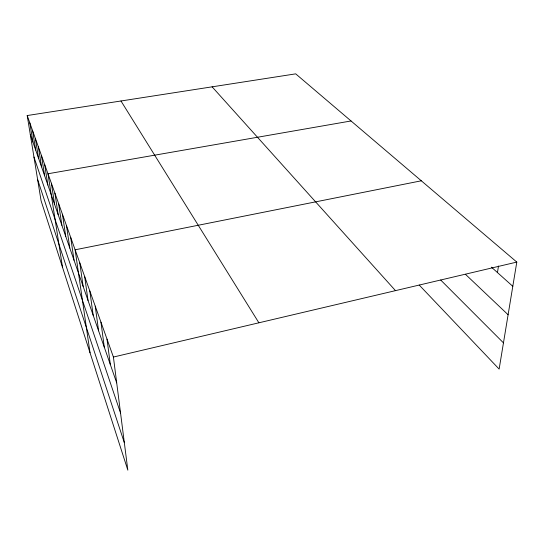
<?xml version="1.0" encoding="UTF-8"?>
<svg xmlns="http://www.w3.org/2000/svg" width="544" height="544" viewBox="0 0 544 544"><rect width="100%" height="100%" fill="white"/><g stroke="black" fill="none" stroke-linecap="round" stroke-linejoin="round"><path stroke-width="0.82" d="M497.474 272.585L498.481 266.002M27.2 115.546L113.41 357.048L127.833 470.145L41.086 200.77L27.2 115.546L295.705 73.855L516.8 262.086L499.134 369.077L419.2 285.042M113.41 357.048L516.8 262.086M421.321 180.798L75.12 249.798L90.025 352.73M351.043 120.965L47.981 173.76L62.533 267.362M491.402 267.138L512.802 286.307M465.44 274.292L508.103 314.752M440.681 280.004L503.465 342.87M212.112 86.829L395.488 290.639M120.972 100.98L258.89 322.796M30.287 134.504L116.702 382.874M33.959 157.019L120.55 413.032M37.631 179.54L124.331 442.673M29.832 122.91L32.946 142.14M35.401 138.523L38.57 158.304M32.565 130.567L35.707 150.069M38.359 146.798L41.548 166.865M44.635 164.397L47.872 185.048M41.432 155.414L44.649 175.773M51.36 183.233L54.645 204.496M58.582 203.456L61.894 225.345M54.896 193.127L58.194 214.703M62.438 214.254L65.763 236.47M66.47 225.549L69.809 248.098M70.693 237.388L74.045 260.277M79.771 262.827L83.144 286.416M84.66 276.522L88.033 300.472M89.808 290.938L93.174 315.248M95.234 306.129L98.593 330.813M100.953 322.164L104.298 347.222M107.005 339.109L110.33 364.548"/></g></svg>
